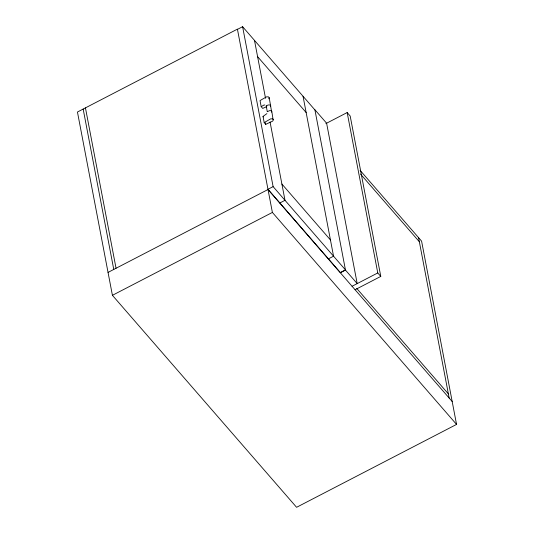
<?xml version="1.0" encoding="UTF-8"?>
<svg xmlns="http://www.w3.org/2000/svg" width="534" height="534" viewBox="0 0 534 534"><rect width="100%" height="100%" fill="white"/><g stroke="black" fill="none" stroke-linecap="round" stroke-linejoin="round"><path stroke-width="0.8" d="M271.833 111.606L273.188 120.29L272.62 121.151L265.725 124.349L264.197 122.593L263.022 116.425L266.913 113.608M270.571 106.413L270.771 105.865L269.984 104.958L268.028 105.004L266.212 105.939L267.287 111.679M271.666 112.147L269.216 97.729L268.428 96.828L266.473 96.868L260.031 100.579L261.193 106.666L262.721 108.422L265.765 107.054L266.693 107.154M269.216 97.729L268.742 98.857M264.197 122.593L270.645 118.875L272.6 118.835L273.388 119.743M261.193 106.666L263.99 105.011L264.837 105.018M237.463 29.363L242.603 26.7L314.933 109.951M267.307 111.673L269.617 110.625L271.078 110.692L271.859 111.593M325.873 123.594L347.173 112.554L350.191 116.025L380.782 276.412L355.077 289.735M273.114 186.626L267.968 189.29L340.298 272.547L345.438 269.877L273.114 186.626L242.603 26.7M108.048 272.407L268.015 189.523L452.178 401.508M279.856 202.973L285.002 200.31L270.057 121.979M112.414 295.315L272.387 212.432L237.416 29.136L77.45 112.02L112.414 295.315L296.584 507.3L456.55 424.417L421.586 241.121L360.103 170.353M328.41 258.863L333.55 256.2L303.045 96.267M340.338 272.774L345.485 270.111L314.886 109.724L326.608 123.214L357.199 283.601L345.485 270.111M352.06 286.264L377.772 272.941L347.173 112.554M360.45 173.971L419.357 241.775M257.595 56.651L306.149 112.534M266.212 105.939L266.8 106.613M263.022 116.425L263.469 116.946M377.772 272.941L380.782 276.412M281.899 184.043L330.446 239.933M356.745 288.44L448.38 393.912M272.387 212.432L456.55 424.417M418.569 237.65L449.167 398.037M254.491 40.384L265.538 98.296M265.431 122.807L265.725 124.349M85.447 107.875L116.045 268.262M83.164 109.056L113.762 269.443"/></g></svg>
